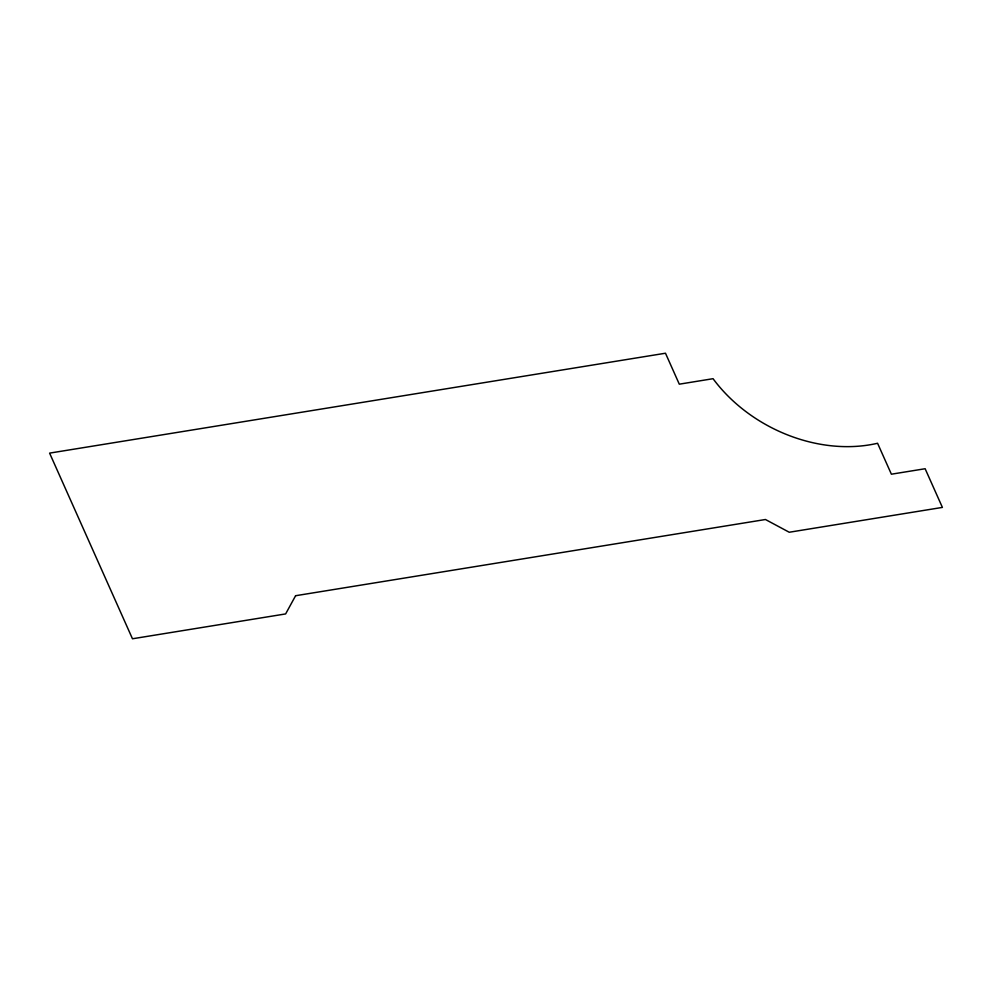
<?xml version="1.0" encoding="UTF-8"?>
<svg xmlns="http://www.w3.org/2000/svg" width="992" height="992" viewBox="0 0 992 992"><rect width="100%" height="100%" fill="white"/><g stroke="black" fill="none" stroke-linecap="round" stroke-linejoin="round"><path stroke-width="1.49" d="M295.604 595.721L285.634 613.924L132.469 638.774L49.6 453.121L665.483 353.226L679.297 384.177L713.05 378.696A137.218 105.574 27.4 0 0 877.573 443.263L891.386 474.201L925.139 468.732L942.4 507.408L789.235 532.245L765.452 519.51L295.604 595.721"/></g></svg>
